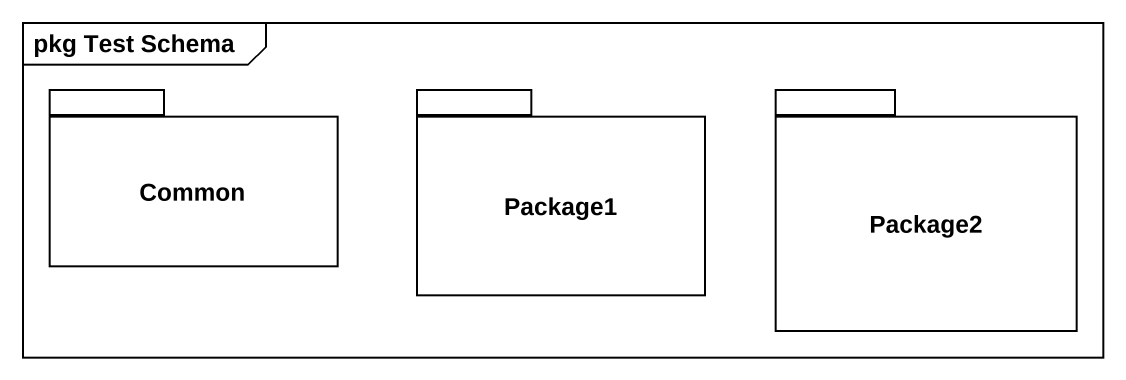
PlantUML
@startuml
mainframe pkg Test Schema
package Common {
}
package Package1 {
}
package Package2 {
}
@enduml
